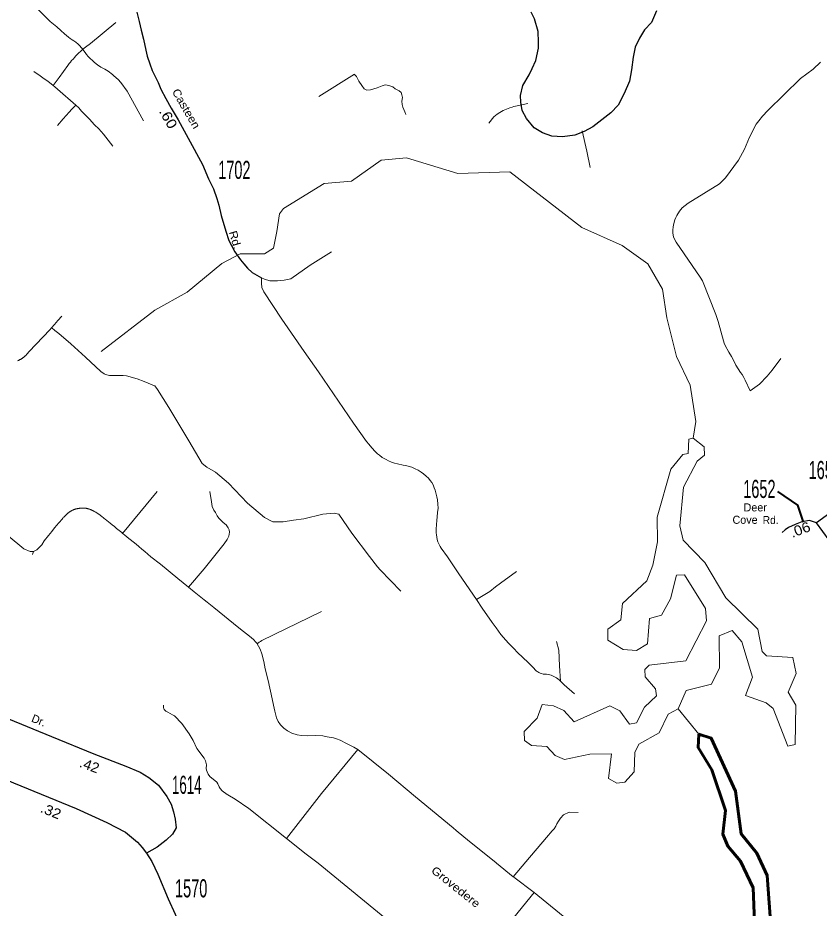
# Model space of a CAD drawing. Extents: x 676362 to 747233, y 58102 to 109454.
# Drawn here: x 729528 to 731519, y 68469 to 70681 of the extents above; entities that cross this region are included whole.
import ezdxf
from ezdxf.enums import TextEntityAlignment as Align

# ---------------------------------------------------------------- set-up
doc = ezdxf.new("R2010")
doc.units = 0
doc.header["$LTSCALE"] = 10
doc.linetypes.add('DASH_DOUBLE_DOT', pattern=[9.2, 5, -1.2, 0.3, -1.2, 0.3, -1.2])
for name, color, linetype, lineweight in [('10', 7, 'Continuous', 13), ('11', 7, 'Continuous', 40), ('17', 7, 'Continuous', 40), ('32', 7, 'Continuous', 25), ('35', 7, 'Continuous', 13), ('59', 7, 'DASH_DOUBLE_DOT', 13), ('60', 7, 'Continuous', 25), ('8', 7, 'Continuous', 25)]:
    doc.layers.add(name, color=color, linetype=linetype, lineweight=lineweight)

msp = doc.modelspace()

# ---------------------------------------------------------------- linework, layer by layer
at = {"layer": '11'}
msp.add_lwpolyline([(731416.03, 69504.24), (731465.14, 69469.8), (731479.6, 69427.87)], dxfattribs=at)
at = {"layer": '32'}
for points in [[(729823.38, 70695.46), (729829.1, 70671.71), (729833.79, 70650.89), (729839.66, 70628.01), (729845.76, 70601.16), (729848.96, 70585.98), (729855.93, 70567.01), (729861.8, 70550.59), (729876.32, 70520.67), (729883.06, 70503.66), (729895.67, 70480.5), (729909.02, 70456.74), (729926.02, 70427.71), (729951.1, 70382.25), (729986.14, 70316.85), (730001.54, 70281.37), (730013.56, 70255.85), (730021.78, 70232.1), (730027.35, 70215.97), (730032.63, 70189.87), (730044.36, 70151.16), (730051.69, 70127.7), (730066.94, 70099.84), (730080.58, 70080.19), (730089.37, 70069.63), (730098.47, 70059.07), (730109.61, 70048.22), (730133.22, 70035.02)], [(731114.95, 70698.62), (731102.41, 70669.82), (731085.22, 70651.49), (731072.74, 70630.34), (731062.15, 70608.25), (731057.21, 70583.33), (731053.17, 70551.73), (731048.2, 70523.95), (731034.7, 70493.23), (731019.32, 70464.4), (731001.18, 70445.1), (730979.26, 70427.69), (730956.4, 70410.27), (730935.48, 70398.61), (730911.75, 70389.79), (730881.42, 70385.7), (730854.93, 70387.37), (730831.34, 70395.77), (730810.62, 70408.02), (730791.87, 70430.81), (730780.68, 70450.8), (730778.01, 70471.81), (730777.2, 70488.07), (730783.08, 70512.99), (730798.45, 70539.9), (730806.15, 70555.28), (730814.83, 70575.44), (730821.71, 70606.11), (730821.83, 70620.46), (730821.1, 70647.23), (730811.9, 70678.71), (730803.51, 70694.9)], [(731758.84, 69515.32), (731749.01, 69515.58), (731690.74, 69515.94), (731643.86, 69506.59), (731611.78, 69499.46), (731586.48, 69484.53), (731564.55, 69466.35), (731545.78, 69450.2), (731512.9, 69426.26)], [(731512.9, 69426.26), (731495.03, 69431.73), (731476.22, 69428.39), (731459.38, 69422.05), (731443.11, 69414.65), (731434.7, 69408.68), (731427.47, 69402.13)], [(731544.25, 69382.82), (731512.9, 69426.26)], [(729460.02, 68957.59), (729504.47, 68939.27), (729611.32, 68895.33), (729716.17, 68852.39), (729796.06, 68821.43), (729832.01, 68806.46), (729852.98, 68793.47), (729877.45, 68774.62), (729897.72, 68746.41), (729908.87, 68727.05), (729914.15, 68707.7), (729918.84, 68690.1), (729921.19, 68668.4), (729912.39, 68652.56), (729895.96, 68637.31), (729873.79, 68620.41), (729847.28, 68605.05)], [(729406.73, 68826.37), (729516.58, 68779.96), (729672.79, 68716.04), (729748.74, 68681.3), (729795.08, 68657.84), (729824.99, 68632.62), (729836.72, 68619.72), (729847.28, 68605.05)], [(729847.28, 68605.05), (729860.77, 68584.52), (729875.44, 68552.85), (729900.95, 68491.85), (729935.81, 68415.84), (729965.22, 68357.46), (730002.13, 68257.82), (730039.96, 68169.84), (730055.21, 68130.55), (730072.29, 68088.88), (730093.81, 68065.56), (730110.34, 68047.85), (730130.87, 68030.84), (730190.41, 67976.87), (730284.44, 67896.12)]]:
    msp.add_lwpolyline(points, dxfattribs=at)
at = {"layer": '35'}
for p, q in [((730364.12, 70541.24), (730276.06, 70485.62)), ((729788.06, 69400.05), (729873.81, 69504.09)), ((730760.44, 68545.34), (730811.25, 68507.58))]:
    msp.add_line(p, q, dxfattribs=at)
for points in [[(729689.38, 70603.04), (729677.44, 70615.75), (729671.38, 70620.41), (729666.75, 70623.84), (729662.5, 70626.72), (729658, 70630.15), (729653.75, 70633.3), (729648.75, 70637.06), (729643.88, 70641.8), (729634.62, 70649.61), (729624.56, 70658.66), (729608.31, 70672.43), (729582.56, 70697.52), (729574.56, 70705.38), (729555.44, 70724.97), (729536.94, 70742.09)], [(729771.25, 70669.8), (729707.88, 70617.31), (729695.88, 70608.24), (729689.38, 70603.04)], [(729689.38, 70603.04), (729683, 70597.65), (729678.88, 70593.88), (729674.62, 70589.6), (729671.19, 70585.83), (729669.06, 70583.49), (729664.75, 70578.66), (729661.25, 70574.77), (729658.12, 70570.77), (729655.38, 70567.45), (729652.12, 70563), (729630.62, 70533.27), (729615.62, 70513.05)], [(729689.38, 70603.04), (729691.75, 70599.49), (729694.81, 70594.78), (729698, 70590.19), (729702.31, 70585.32), (729718.44, 70570.08), (729725.56, 70564.25), (729734.25, 70558.69), (729743.44, 70553.92), (729751.81, 70548.88), (729763.12, 70540.27), (729766.5, 70537.23), (729776.94, 70528.35), (729783.94, 70520.8), (729799.56, 70499.15), (729840.25, 70425.64)], [(731522.38, 70570.75), (731504.06, 70553.7), (731473, 70530.12), (731391.75, 70450.86), (731378.69, 70436.98), (731368.94, 70425.62), (731362.81, 70417.16), (731346.19, 70384.92), (731333.62, 70355.23), (731318.69, 70327.77), (731286.25, 70283.38), (731271.44, 70268.93), (731193.94, 70220.31), (731178.31, 70208.8), (731172.06, 70200.93), (731165.06, 70190.37), (731162.94, 70185.2), (731160.38, 70179.56), (731158.19, 70170.4), (731156.75, 70161.71), (731155.62, 70153.52), (731155.56, 70146.44), (731157.38, 70136.77), (731160.56, 70129.6), (731163.75, 70123.51), (731223.31, 70036.45), (731229, 70027.48), (731262, 69944.02), (731268.31, 69926.28), (731281.12, 69878.79), (731283.19, 69872.81), (731285.25, 69866.58), (731294.31, 69849.96), (731301.38, 69839.4), (731307.5, 69828.55), (731312.31, 69818.15), (731317.5, 69809.35), (731323.88, 69800.16), (731327.44, 69794.96), (731331.88, 69787.77), (731335.06, 69780.97), (731347.44, 69754.18), (731370.5, 69771.02), (731390.25, 69790.73), (731402.69, 69805.31), (731423.75, 69834.5)], [(729615.62, 70513.05), (729601.81, 70523.59), (729592.75, 70529.62), (729582.69, 70537.14), (729567.38, 70547.69)], [(730364.12, 70541.24), (730365.12, 70539.75), (730369.25, 70535.27), (730375.19, 70523.78), (730382.56, 70513.28), (730388.75, 70504.84), (730394.75, 70501.34), (730404.44, 70502.57), (730420.31, 70507.66), (730433, 70512.05), (730438, 70513.7), (730442.56, 70514.31), (730451.75, 70511.84), (730459.25, 70509.37), (730465.56, 70505.05), (730475.25, 70500.1), (730480.19, 70495.36), (730482.06, 70490.21), (730483.69, 70483.21), (730482.25, 70474.15), (730482.88, 70465.5), (730484.31, 70459.32), (730489.62, 70447.26), (730491.75, 70440.98)], [(729615.62, 70513.05), (729619.44, 70510.03), (729626.38, 70504.05), (729671.75, 70464.36)], [(729671.75, 70464.36), (729661.75, 70453.9), (729655.19, 70446.8), (729640.38, 70430.05), (729626, 70413.98)], [(729671.75, 70464.36), (729679, 70457.15), (729685.88, 70449.57), (729690.5, 70444.52), (729695.62, 70439.47), (729699.88, 70434.78), (729705.69, 70429.01), (729718.31, 70415.66), (729728.75, 70405.55), (729740.69, 70392.2), (729763.44, 70361.9)], [(730794.88, 70468.45), (730768.5, 70462.62), (730760.44, 70460.62), (730756.06, 70459.34), (730750.75, 70457.66), (730742.5, 70454.46), (730733.81, 70450.8), (730725.62, 70445.96), (730719.25, 70441.66), (730711, 70434.86), (730698.38, 70419.69)], [(730930.25, 70400.24), (730941.44, 70350.25), (730950.12, 70309.31)], [(730133.22, 70035.02), (730140.26, 70032.09), (730153.75, 70027.4), (730173.1, 70027.99), (730189.5, 70029.24), (730206.31, 70032.69), (730254.04, 70066.7), (730307.42, 70099.54)], [(730133.22, 70035.02), (730133.36, 70021.53), (730134.24, 70011.27), (730139.23, 70000.12), (730184.12, 69932.34), (730239.31, 69851.96), (730274.5, 69801.34), (730361.44, 69674.2), (730394, 69628.6), (730399.81, 69621.56), (730407.75, 69612.48), (730415.81, 69603.55), (730421.5, 69598.03), (730426.56, 69594.07), (730433.5, 69588.95), (730443.06, 69583.49), (730448.69, 69580.33), (730456.19, 69577.18), (730463.81, 69574.74), (730471.56, 69572.55), (730485.69, 69569.51), (730492.06, 69568.38), (730500.31, 69566.46), (730506.69, 69564.27), (730515.25, 69560.7), (730522.25, 69557.16), (730529.88, 69552.16), (730535.69, 69548.08), (730542.38, 69542.47), (730548, 69537.01), (730552.75, 69531.13), (730556.38, 69526.47), (730559.56, 69520.37), (730562.62, 69513.48), (730564.62, 69507.33), (730569.06, 69491.11), (730570.5, 69483.34), (730571.62, 69472.55), (730571.88, 69462.98), (730571, 69451.64), (730570.12, 69441.49), (730568.88, 69432.28), (730568.12, 69422.16), (730567.38, 69410.45), (730567.38, 69401.52), (730568, 69396.07), (730569.5, 69385.2), (730571.5, 69379.16), (730574.38, 69372.12), (730576.88, 69367.48), (730580.06, 69363.16), (730595.19, 69342.16), (730605.62, 69326.88), (730622.31, 69302.41), (730651, 69260.1), (730667.31, 69235.94)], [(729611, 69910.97), (729618.56, 69919.52), (729627.12, 69929.17), (729636.56, 69939.75)], [(729527.06, 69828.86), (729528.12, 69829.35), (729529.12, 69829.84), (729530.12, 69830.35), (729531.12, 69830.84), (729532, 69831.33), (729532.94, 69831.81), (729533.81, 69832.34), (729534.69, 69832.82), (729535.56, 69833.34), (729536.38, 69833.86), (729537.19, 69834.41), (729538.06, 69834.95), (729538.88, 69835.53), (729539.75, 69836.11), (729540.56, 69836.72), (729541.38, 69837.33), (729542.25, 69837.94), (729543.06, 69838.55), (729543.81, 69839.2), (729544.62, 69839.8), (729545.38, 69840.44), (729546, 69841.05), (729546.69, 69841.66), (729547.38, 69842.27), (729547.88, 69842.85), (729548.5, 69843.46), (729549, 69844.04), (729549.5, 69844.62), (729550, 69845.2), (729550.5, 69845.71), (729550.88, 69846.23), (729555.75, 69851.65), (729606.69, 69906.12), (729611, 69910.97)], [(729611, 69910.97), (729614.81, 69908.12), (729616.94, 69906.36), (729619.5, 69904.59), (729629.25, 69896.75), (729659, 69870.75), (729696, 69837.72), (729734.06, 69802.63), (729742.31, 69796.59), (729745.44, 69794.64), (729755.44, 69792.59), (729789.75, 69792.4), (729797.5, 69791.78), (729824.44, 69784.44), (729841.56, 69777.71), (729867.25, 69767.11)], [(729867.25, 69767.11), (729868.06, 69766.74), (729874.5, 69757.31), (729902.81, 69712.95), (729952.19, 69630.08), (729985.62, 69573.51), (729997.25, 69564.74), (730019.12, 69551.99), (730051.44, 69524.51), (730098.44, 69475.5), (730141, 69439.25), (730161.38, 69428.89), (730186.81, 69428.89), (730212.38, 69432.87), (730238.62, 69436.45), (730285.62, 69447.62), (730313.94, 69450.4), (730325.12, 69447.62), (730357.75, 69400.2), (730401.56, 69342.84), (730421.88, 69316.94), (730428.31, 69309.37), (730479.25, 69256.78)], [(729211.06, 69632.26), (729236.44, 69609.77), (729273.81, 69579.8), (729337.81, 69528.48), (729419.62, 69462.77), (729542.28, 69361.68), (729558.12, 69354.64), (729566.92, 69355.23), (729563.75, 69347.39)], [(729952.12, 69266.13), (729990.81, 69311.78), (730040.69, 69374.45), (730048.19, 69384.65), (730052.31, 69392.8), (730053.75, 69402.72), (730052.62, 69408.55), (730050.25, 69414.09), (730045, 69421.09), (730037.62, 69427.35), (730027.25, 69437.99), (730023.12, 69443.82), (730018.81, 69451.98), (730014.81, 69457.38), (730010.94, 69466.84), (730008.75, 69478.36), (730004.75, 69503.87)], [(729566.92, 69355.23), (729574.54, 69358.75), (729587.45, 69371.65), (729592.69, 69381.9), (729603.44, 69394.67), (729612.12, 69405.09), (729619.06, 69413.48), (729624.62, 69420.12), (729628.94, 69425.39), (729632.38, 69429.48), (729632.38, 69429.54), (729635.19, 69432.89), (729637.44, 69435.58), (729639.25, 69437.68), (729640.62, 69439.3), (729641.75, 69440.58), (729642.69, 69441.58), (729643.44, 69442.41), (729644.19, 69443.16), (729645.06, 69443.93), (729645.88, 69444.75), (729646.69, 69445.57), (729647.62, 69446.4), (729648.44, 69447.19), (729649.38, 69447.98), (729650.19, 69448.74), (729651.06, 69449.45), (729651.81, 69450.12), (729652.56, 69450.73), (729653.25, 69451.27), (729654, 69451.82), (729654.62, 69452.31), (729655.38, 69452.8), (729656, 69453.25), (729656.75, 69453.74), (729657.44, 69454.2), (729658.12, 69454.66), (729658.88, 69455.11), (729659.69, 69455.54), (729660.44, 69455.99), (729661.19, 69456.42), (729662, 69456.82), (729662.81, 69457.24), (729664.44, 69457.98), (729665.31, 69458.34), (729666.06, 69458.68), (729666.88, 69459.02), (729667.75, 69459.32), (729668.56, 69459.59)], [(729668.56, 69459.59), (729669.44, 69459.9), (729670.31, 69460.14), (729671.19, 69460.41), (729672, 69460.66), (729672.94, 69460.88), (729673.81, 69461.12), (729674.75, 69461.33), (729675.75, 69461.55), (729676.75, 69461.73), (729677.81, 69461.94), (729678.81, 69462.12), (729679.94, 69462.27), (729681, 69462.46), (729682.06, 69462.58), (729683.19, 69462.73), (729684.38, 69462.83), (729685.44, 69462.91), (729686.5, 69462.98), (729687.56, 69463.01), (729689.75, 69463.01), (729690.81, 69462.98), (729691.88, 69462.91), (729692.94, 69462.83), (729694, 69462.73), (729695.12, 69462.61), (729696.25, 69462.46), (729697.31, 69462.3), (729698.38, 69462.12), (729699.5, 69461.88), (729700.56, 69461.66), (729701.62, 69461.39), (729702.81, 69461.09), (729703.88, 69460.75), (729704.94, 69460.41), (729706, 69460.02), (729707.06, 69459.62), (729708.12, 69459.16), (729709.25, 69458.71), (729710.44, 69458.2), (729711.5, 69457.67), (729712.69, 69457.09), (729713.81, 69456.52), (729715.06, 69455.88), (729716.31, 69455.23), (729717.5, 69454.56), (729718.75, 69453.89), (729719.94, 69453.19), (729721.19, 69452.49), (729722.38, 69451.76), (729723.62, 69451.03)], [(729723.62, 69451.03), (729724.81, 69450.3), (729726.06, 69449.51), (729727.25, 69448.71), (729728.56, 69447.86), (729729.75, 69446.95), (729731.12, 69446), (729732.5, 69444.99), (729733.88, 69443.89), (729735.56, 69442.62), (729737.38, 69441.12), (729739.5, 69439.41), (729742.12, 69437.38), (729745, 69434.96), (729748.5, 69432.2), (729752.5, 69428.93), (729757, 69425.27), (729761.94, 69421.22), (729767.44, 69416.83), (729773.19, 69412.1), (729779.38, 69407.1), (729785.88, 69401.87), (729788.06, 69400.05)], [(729788.06, 69400.05), (729792.56, 69396.41), (729799.56, 69390.77), (729806.62, 69384.98), (729813.88, 69379.09), (729821.31, 69373.12), (729828.69, 69367.12), (729836.06, 69361.11), (729843.44, 69355.17), (729857.88, 69342.16), (729882.06, 69323.28), (729925.12, 69288.05), (729952.12, 69266.13)], [(730667.31, 69235.94), (730701, 69255.53), (730714.75, 69267), (730727, 69276.55), (730767.19, 69305.23)], [(729952.12, 69266.13), (729965.69, 69255.13), (729990.31, 69234.8), (729998.44, 69228.8), (730014.75, 69215.78), (730077, 69165), (730107.25, 69141.16), (730114.12, 69135.1), (730118.38, 69130.93), (730121.56, 69127.02), (730122.81, 69125.2)], [(730667.31, 69235.94), (730681.75, 69214.02), (730706.56, 69178.23), (730716.19, 69164.98), (730728.25, 69148.88), (730740.19, 69134.98), (730746.88, 69127.45), (730760.44, 69113.68), (730769.81, 69104.38), (730795.75, 69079.27), (730805.88, 69069.2), (730809.88, 69064.97), (730813.12, 69061.34), (730816, 69058.81), (730818.31, 69057.02), (730820.19, 69055.73), (730822.62, 69054.39), (730826.06, 69052.92), (730829.5, 69051.59), (730833.62, 69050.55), (730841.5, 69049.88), (730846.56, 69049.12), (730852.81, 69047.44), (730859.38, 69044.64), (730866, 69041.1), (730873.06, 69035.77), (730876.38, 69032.51)], [(730122.81, 69125.2), (730127.56, 69129.41), (730130.56, 69131.59), (730134, 69133.64), (730282.31, 69206.07)], [(730122.81, 69125.2), (730126.06, 69120.08), (730130.12, 69112), (730134, 69100.93), (730138.81, 69082.07), (730142.62, 69063.44), (730149.38, 69034.3), (730153.62, 69015.65), (730156.81, 69000.84), (730163.19, 68973.5), (730166.62, 68958.23), (730170.5, 68941.49), (730174.56, 68932.23), (730180.62, 68923.97), (730188.88, 68915.95), (730197.88, 68909.16), (730208.81, 68903.42), (730221.44, 68899.59), (730233, 68897.75), (730247.38, 68897.14), (730267, 68898.03), (730285.25, 68896.78), (730296.5, 68894.64), (730312.06, 68891.78), (730319.5, 68889.38), (730328.62, 68885.77), (730344.75, 68877.7), (730362.69, 68868.46), (730372.38, 68862.7)], [(730876.38, 69032.51), (730873.94, 69070.85), (730872.38, 69109.65), (730866.06, 69131.29)], [(730876.38, 69032.51), (730879.38, 69029.52), (730885.62, 69023.58), (730911.5, 69001.51)], [(729889.5, 68973.45), (729889.88, 68967.35), (729890.12, 68964.43), (729890.88, 68962.09), (729895.19, 68958.52), (729900.62, 68955.9), (729912.19, 68949.49), (729917.06, 68946.59), (729935, 68927.98), (729953.56, 68902.21), (729963.56, 68885.75), (729972.19, 68865.7), (729990.75, 68841.5), (729994.12, 68834.52), (729996.31, 68824.98), (729995.81, 68815.59), (729996.5, 68811.45), (729998.38, 68807.44), (730000.88, 68801.78), (730004.75, 68796.13), (730022.31, 68781.95), (730024.75, 68777.85), (730028, 68770.54), (730030.31, 68766.26), (730035.19, 68760.48), (730047.44, 68751.39), (730049.88, 68750.01), (730068.12, 68739.72), (730101.69, 68716.09), (730195.06, 68641.45)], [(730195.06, 68641.45), (730282.5, 68753.43), (730372.38, 68862.7)], [(730372.38, 68862.7), (730448.81, 68801.34), (730516, 68745.51), (730609.25, 68667.99), (730616.81, 68661.32), (730650.12, 68634.44), (730715.62, 68581.86), (730717.62, 68580.15), (730758.75, 68546.72)], [(730758.75, 68546.72), (730789.94, 68583.95), (730841.25, 68644.57), (730855.5, 68660.62), (730860.81, 68665.96), (730864.38, 68672.2), (730867.5, 68677.99), (730871, 68684.68), (730876.36, 68692.45), (730883.4, 68700.66), (730897.47, 68707.11), (730920.06, 68706.07)], [(730195.06, 68641.45), (730244.12, 68602.8), (730273.75, 68580.15), (730495.19, 68398.77), (730542.81, 68359.77)], [(730811.25, 68507.58), (730760.44, 68445.52)], [(730811.25, 68507.58), (730905.44, 68430.8), (730918.56, 68420.65), (730981.94, 68367.88), (731011.44, 68386.17), (731019.31, 68391.27)]]:
    msp.add_lwpolyline(points, dxfattribs=at)
at = {"layer": '59', "linetype": 'Continuous'}
msp.add_line((731220.38, 68901.2), (731168.88, 68964.17), dxfattribs=at)
for points in [[(730929.06, 70160.12), (730750.38, 70298.16), (730621.12, 70294.01), (730493.38, 70332.96), (730430.31, 70327.44), (730357.12, 70275.52), (730288.56, 70269.79), (730188, 70207.77), (730177.94, 70194.37), (730171.06, 70150.09)], [(729735.06, 69851.62), (729868.25, 69954.96), (729948.69, 69999.18), (730034.38, 70070.6), (730079.75, 70094.41), (730140.75, 70094.84), (730163.31, 70108.74), (730171.06, 70150.09)], [(731205.75, 69636.94), (731212.75, 69678.24), (731198.75, 69768.73), (731164.88, 69839.41), (731140.81, 69935.49), (731129.56, 70007.09), (731093.25, 70069.66), (731029.25, 70115.14), (730929.06, 70160.12)]]:
    msp.add_lwpolyline(points, dxfattribs=at)
at = {"layer": '60', "lineweight": 13}
for points in [[(731168.88, 68964.17), (731143.56, 68951.16), (731121.31, 68904.26), (731071, 68876.26), (731060.94, 68855.85), (731059.12, 68807.75), (731036.56, 68781.84), (731016.44, 68779.04), (730996, 68791.23), (731002.75, 68852.52), (730949.38, 68851.41), (730886.31, 68837.89), (730863.12, 68847.98), (730842.38, 68870.18), (730804.31, 68872.66), (730786.62, 68884.96), (730786, 68907.95), (730818.62, 68941.26), (730830.81, 68974.77), (730858.88, 68971.87), (730884.44, 68959.88), (730910.38, 68931.88), (730998.75, 68971.41), (731024.06, 68959.43), (731047.56, 68926.34), (731065.25, 68929.05), (731085.06, 68967.85), (731115.19, 68996.05), (731112.44, 69013.95), (731086.56, 69043.94), (731086.25, 69061.94), (731096.31, 69072.34), (731187.75, 69082.97), (731239.56, 69183.08), (731236.5, 69212.97), (731184.69, 69296.95), (731164.56, 69296.15), (731149.94, 69237.55), (731127.69, 69196.65), (731097.25, 69188.44), (731092.94, 69125.24), (731065.25, 69109.12), (731032.31, 69111.81), (730993.88, 69134.31), (730993.56, 69162.3), (731026.19, 69185.62), (731030.75, 69225.81), (731090.81, 69282.22), (731105.75, 69320.84), (731117.62, 69379.32), (731116.75, 69440.32), (731150.88, 69559.73), (731180.75, 69595.92), (731193.56, 69598.44), (731195.38, 69634.54), (731205.75, 69636.94)], [(731168.88, 68964.17), (731188.69, 69009.97), (731251.75, 69025.5), (731271.56, 69066.3), (731270.69, 69145.29), (731303.25, 69158.6), (731326.75, 69130.52), (731353.25, 69042.53), (731335.88, 68996.83), (731387.12, 68978.84), (731405.06, 68964.55), (731441.69, 68870.98), (731459.62, 68875.69), (731460.88, 68972.77), (731442.56, 69005.05), (731462.06, 69051.86), (731454.12, 69091.56), (731388, 69095.95), (731377.62, 69106.54), (731366.69, 69162.12), (731287.12, 69239.98), (731235, 69327.96), (731181.06, 69382.84), (731173.12, 69418.55), (731181.94, 69514.94), (731216.38, 69579.35), (731234.06, 69594.05), (731233.75, 69615.05), (731205.75, 69636.94)]]:
    msp.add_lwpolyline(points, dxfattribs=at)
at = {"layer": '60', "lineweight": 60}
for points in [[(731343, 68382.84), (731359.06, 68412.48), (731355.06, 68519.37), (731323.69, 68585.15), (731292.62, 68622.95), (731279.81, 68652.43), (731286.5, 68711.73), (731252.06, 68812.41), (731218.25, 68868.1), (731220.38, 68901.2)], [(731220.38, 68901.2), (731251.12, 68891.4), (731311.19, 68759.74), (731325.5, 68653.25), (731364.25, 68605.76), (731390.12, 68549.77), (731402.62, 68380.2)]]:
    msp.add_lwpolyline(points, dxfattribs=at)

# ---------------------------------------------------------------- texts
at = {"layer": '10', "width": 1.15}
msp.add_text('Grovedere', height=20, rotation=321.452, dxfattribs=at).set_placement((730609.95, 68513.61), align=Align.CENTER)
at = {"layer": '11', "width": 1.1}
for s, rotation, p in [('Casteen', 300.125, (729937.38, 70450.53)), ('Rd.', 286.435, (730058.35, 70126.61))]:
    msp.add_text(s, height=20, rotation=rotation, dxfattribs=at).set_placement(p, align=Align.CENTER)
at = {"layer": '11'}
for s, p in [('Deer', (731360.32, 69454.66)), ('Cove', (731335.04, 69423.81))]:
    msp.add_text(s, height=20, dxfattribs=at).set_placement(p, align=Align.CENTER)
at = {"layer": '11', "width": 0.95}
msp.add_text('Rd.', height=20, dxfattribs=at).set_placement((731398.63, 69423.23), align=Align.CENTER)
at = {"layer": '11'}
msp.add_text('Dr.', height=20, rotation=337.647, dxfattribs=at).set_placement((729576.01, 68926.07), align=Align.CENTER)
at = {"layer": '17'}
for s, rotation, width, p in [('.60', 299.512, 1.15, (729890.62, 70425.7)), ('.06', 20.636, 1.1, (731476.31, 69397.82)), ('.42', 339.415, 1.05, (729701.47, 68811.88)), ('.32', 337.744, 1.1, (729605.09, 68698.53))]:
    msp.add_text(s, height=25, rotation=rotation, dxfattribs=dict(at, width=width)).set_placement(p, align=Align.CENTER)
at = {"layer": '8'}
for s, width, p in [('1702', 0.6, (730065.69, 70280.87)), ('1650', 0.6, (731533.11, 69535.07)), ('1652', 0.6, (731370.63, 69488.08)), ('1614', 0.55, (729947.45, 68752.8)), ('1570', 0.6, (729958.38, 68495.53))]:
    msp.add_text(s, height=45, dxfattribs=dict(at, width=width)).set_placement(p, align=Align.CENTER)

doc.saveas('drawing.dxf')
